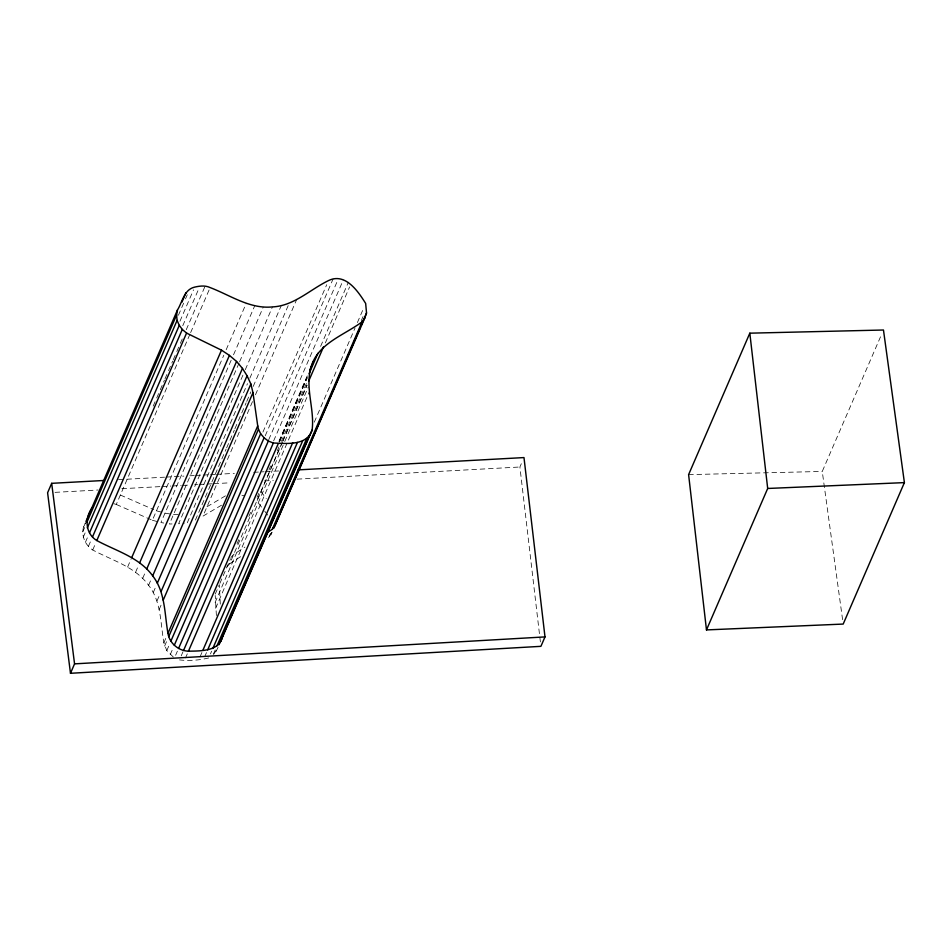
<?xml version="1.0" encoding="UTF-8"?>
<svg xmlns="http://www.w3.org/2000/svg" width="952" height="952" viewBox="0 0 952 952"><rect width="100%" height="100%" fill="white"/><g stroke="black" fill="none" stroke-linecap="round" stroke-linejoin="round"><path stroke-width="0.71" stroke-dasharray="4.76 3.57" d="M216.401 615.563L215.223 595.5M173.407 657.118L166.779 650.621L163.875 642.778C160.4 623.346 161.376 601.652 148.595 585.278C135.208 566.69 111.943 560.371 92.713 549.97C83.883 544.33 79.801 532.132 85.359 522.838M270.535 533.346L268.202 538.737L271.808 532.406M82.741 531.894L85.656 525.159M178.429 315.231L184.926 300.225M185.509 298.857L187.282 294.763M83.229 537.285L86.144 530.55M179.952 321.229L193.53 289.836M85.43 542.235L88.346 535.5M182.772 325.727L199.313 287.516M88.441 546.329L91.356 539.594M153.177 406.123L156.14 399.305M156.723 397.936L159.674 391.117M160.269 389.749L164.399 380.193M164.994 378.837L167.945 372.006M168.54 370.637L172.669 361.094M173.264 359.725L176.215 352.894M176.81 351.538L179.761 344.707M180.345 343.351L183.308 336.52M186.259 329.701L205.156 286.028M92.713 549.97L95.628 543.235M113.788 503.679L116.275 504.453L190.043 333.973M190.638 332.605L210.13 287.575M127.627 567.047L131.126 558.955M116.275 504.453L152.38 520.256L223.791 355.227M226.16 349.765L246.235 303.367M135.565 572.271L138.48 565.536M231.157 360.249L160.936 522.541L166.576 523.517M233.526 354.798L254.779 305.663M142.693 578.34L145.608 571.605M239.047 363.081L169.408 524.005L172.038 523.945M239.63 361.724L263.264 307.127M148.595 585.278L151.511 578.542M242.927 375.147L178.607 523.79L184.402 523.1M245.295 369.685L272.462 306.913M153.213 592.656L156.128 585.92M187.294 522.755L247.484 383.668M249.84 378.206L281.149 305.866M157.02 600.902L159.353 595.512M195.398 520.066L226.052 449.213M226.635 447.856L234.323 430.114M234.906 428.745L237.857 421.914M238.452 420.558L246.128 402.815M246.723 401.447L250.852 391.891M253.22 386.429L289.241 303.176M159.127 609.589L162.042 602.854M252.494 401.613L202.943 516.139L221.947 504.953M255.457 394.794L296.798 299.249M163.875 642.778L166.79 636.043M164.613 646.087L167.528 639.351M166.779 650.621L169.694 643.885M262.919 432.101L326.714 284.696M170.218 654.702L173.133 647.967M265.227 435.79L333.152 278.829M268.714 439.753L337.222 281.435M175.632 655.238L177.381 651.192M273.652 440.883L343.339 279.84M181.225 655.845L182.974 651.811M278.924 441.407L307.27 375.885M185.533 657.915L187.282 653.869M279.233 441.192L306.996 377.052M279.281 441.895L307.044 377.754M320.622 346.361L348.384 282.209M279.531 442.002L307.282 377.849M215.247 594.107L219.329 584.671L220.328 604.675M219.912 583.314L230.551 558.741M237.048 543.735L238.821 539.641M248.853 516.436L250.626 512.343M257.123 497.325L258.896 493.231M268.94 470.026L270.713 465.933M277.21 450.927L278.984 446.833M281.34 441.371L306.734 382.68M226.85 566.987L229.634 563.798L282.149 442.442M282.732 441.085L306.949 385.12M282.244 442.561L256.909 501.121L263.918 510.165M282.839 441.192L307.056 385.239M325.37 342.922L349.586 286.969M215.116 602.438L284.172 442.87M284.755 441.514L308.388 386.917M215.64 608.245L309.495 391.367M200.015 656.904L202.348 651.513M204.739 656.63L206.489 652.584M210.463 653.905L211.63 651.216M213.45 654.012L215.2 649.966M314.279 422.188L355.036 328.023M357.393 322.561L363.89 307.544M213.665 654.393L217.199 648.836M361.236 320.705L363.01 316.611M270.939 534.929L272.105 532.227M540.391 641.922L519.899 467.004L522.231 461.613M842.591 619.669L822.254 471.454L881.695 334.092M216.033 651.537L218.258 646.896M83.609 526.872L85.573 522.886M230.931 557.551L233.716 554.361L244.914 547.091M229.634 563.798L242.082 555.706M207.024 506.714L226.029 495.516M208.714 657.951C199.265 660.248 189.127 661.069 179.476 659.891M118.512 479.689L164.553 477.178M166.041 477.095L183.867 476.119M189.805 475.798L194.256 475.56M195.743 475.476L201.681 475.155M203.169 475.072L209.119 474.75M210.594 474.667L215.057 474.417M216.544 474.346L234.359 473.37M253.672 472.311L264.061 471.752M265.548 471.668L278.912 470.942M55.026 492.351L98.092 490.006M121.856 488.709L160.471 486.603M161.959 486.52L170.872 486.044M172.36 485.96L181.273 485.472M182.76 485.389L188.698 485.068M194.636 484.747L197.611 484.58M199.087 484.497L212.463 483.771M213.938 483.687L230.277 482.795M264.442 480.938L273.355 480.451M297.119 479.153L519.899 467.004M688.605 474.62L822.254 471.454M241.927 495.647L244.557 495.587M173.49 514.58L180.059 514.425M165.005 513.116L170.658 514.092M156.461 510.819L162.161 512.355M152.38 520.256L158.08 521.779M120.357 495.028L153.784 509.653M260.991 491.696L266.251 498.479M264.799 511.295L268.309 515.817"/><path stroke-width="1.43" d="M273.855 528.193L364.783 318.039L366.532 313.006L365.663 303.45C358.154 291.467 345.362 272.284 328.476 280.602C310.102 289.491 293.859 305.949 272.462 306.913C249.9 309.233 230.265 295.227 210.13 287.575C205.239 285.255 199.801 285.933 194.72 287.099C183.974 289.527 182.439 301.998 177.465 309.995L85.942 521.482M222.768 634.96C220.745 651.537 200.92 650.966 188.448 651.18C178.571 650.906 169.42 643.195 167.957 633.342C164.482 613.921 165.446 592.215 152.677 575.853C139.29 557.265 116.025 550.934 96.795 540.546C84.895 533.31 84.371 516.984 92.939 506.821M86.822 522.458L176.596 315.005L177.465 309.995M220.59 641.517L312.113 430.018C314.743 409.8 305.378 389.118 310.542 368.864C316.492 343.767 343.589 335.651 362.058 321.847L364.783 318.039M103.661 480.498L51.682 483.33L47.6 492.755L70.484 673.29L540.914 646.337L544.996 636.912L523.981 457.579L298.226 469.883M181.868 302.272L185.997 292.716M87.31 527.86L177.084 320.407L176.596 315.005M89.512 532.799L179.285 325.346L177.084 320.407M92.522 536.892L182.296 329.44L179.285 325.346M96.795 540.546L186.568 333.081L182.296 329.44M70.484 673.29L74.553 663.865L51.682 483.33M131.709 557.61L221.483 350.157L186.568 333.081M139.646 562.834L229.42 355.382L221.483 350.157M146.775 568.915L236.548 361.451L229.42 355.382M152.677 575.853L242.451 368.388L236.548 361.451M157.294 583.231L247.068 375.778L242.451 368.388M161.102 591.466L250.876 384.013L247.068 375.778M163.208 600.165L252.982 392.7L250.876 384.013M167.957 633.342L257.73 425.889L252.982 392.7M168.694 636.662L258.468 429.209L257.73 425.889M170.86 641.184L260.634 433.731L258.468 429.209M174.299 645.266L264.073 437.813L260.634 433.731M178.548 648.502L268.321 441.05L264.073 437.813M183.558 650.466L273.331 443.001C286.433 443.489 306.925 446.083 312.113 430.018M309.638 370.435L313.767 360.879M188.448 651.18L278.222 443.727M309.055 373.755L317.92 353.287M308.722 381.026L323.49 346.909M202.931 650.168L292.704 442.716M207.655 649.895L297.429 442.442M212.796 648.526L302.569 441.062M216.949 645.92L306.722 438.467M218.948 644.802L309.888 434.647M267.31 532.537L272.284 529.312L362.058 321.847M360.034 328.023L275.009 525.492L272.284 529.312M361.213 325.286L366.532 313.006M749.819 333.176L688.605 474.62L706.479 629.915L843.186 624.072L904.4 482.616L883.468 330.011L749.819 333.176L767.693 488.471L706.479 629.915M74.553 663.865L544.996 636.912M767.693 488.471L904.4 482.616M268.321 441.05L273.331 443.001"/></g></svg>
